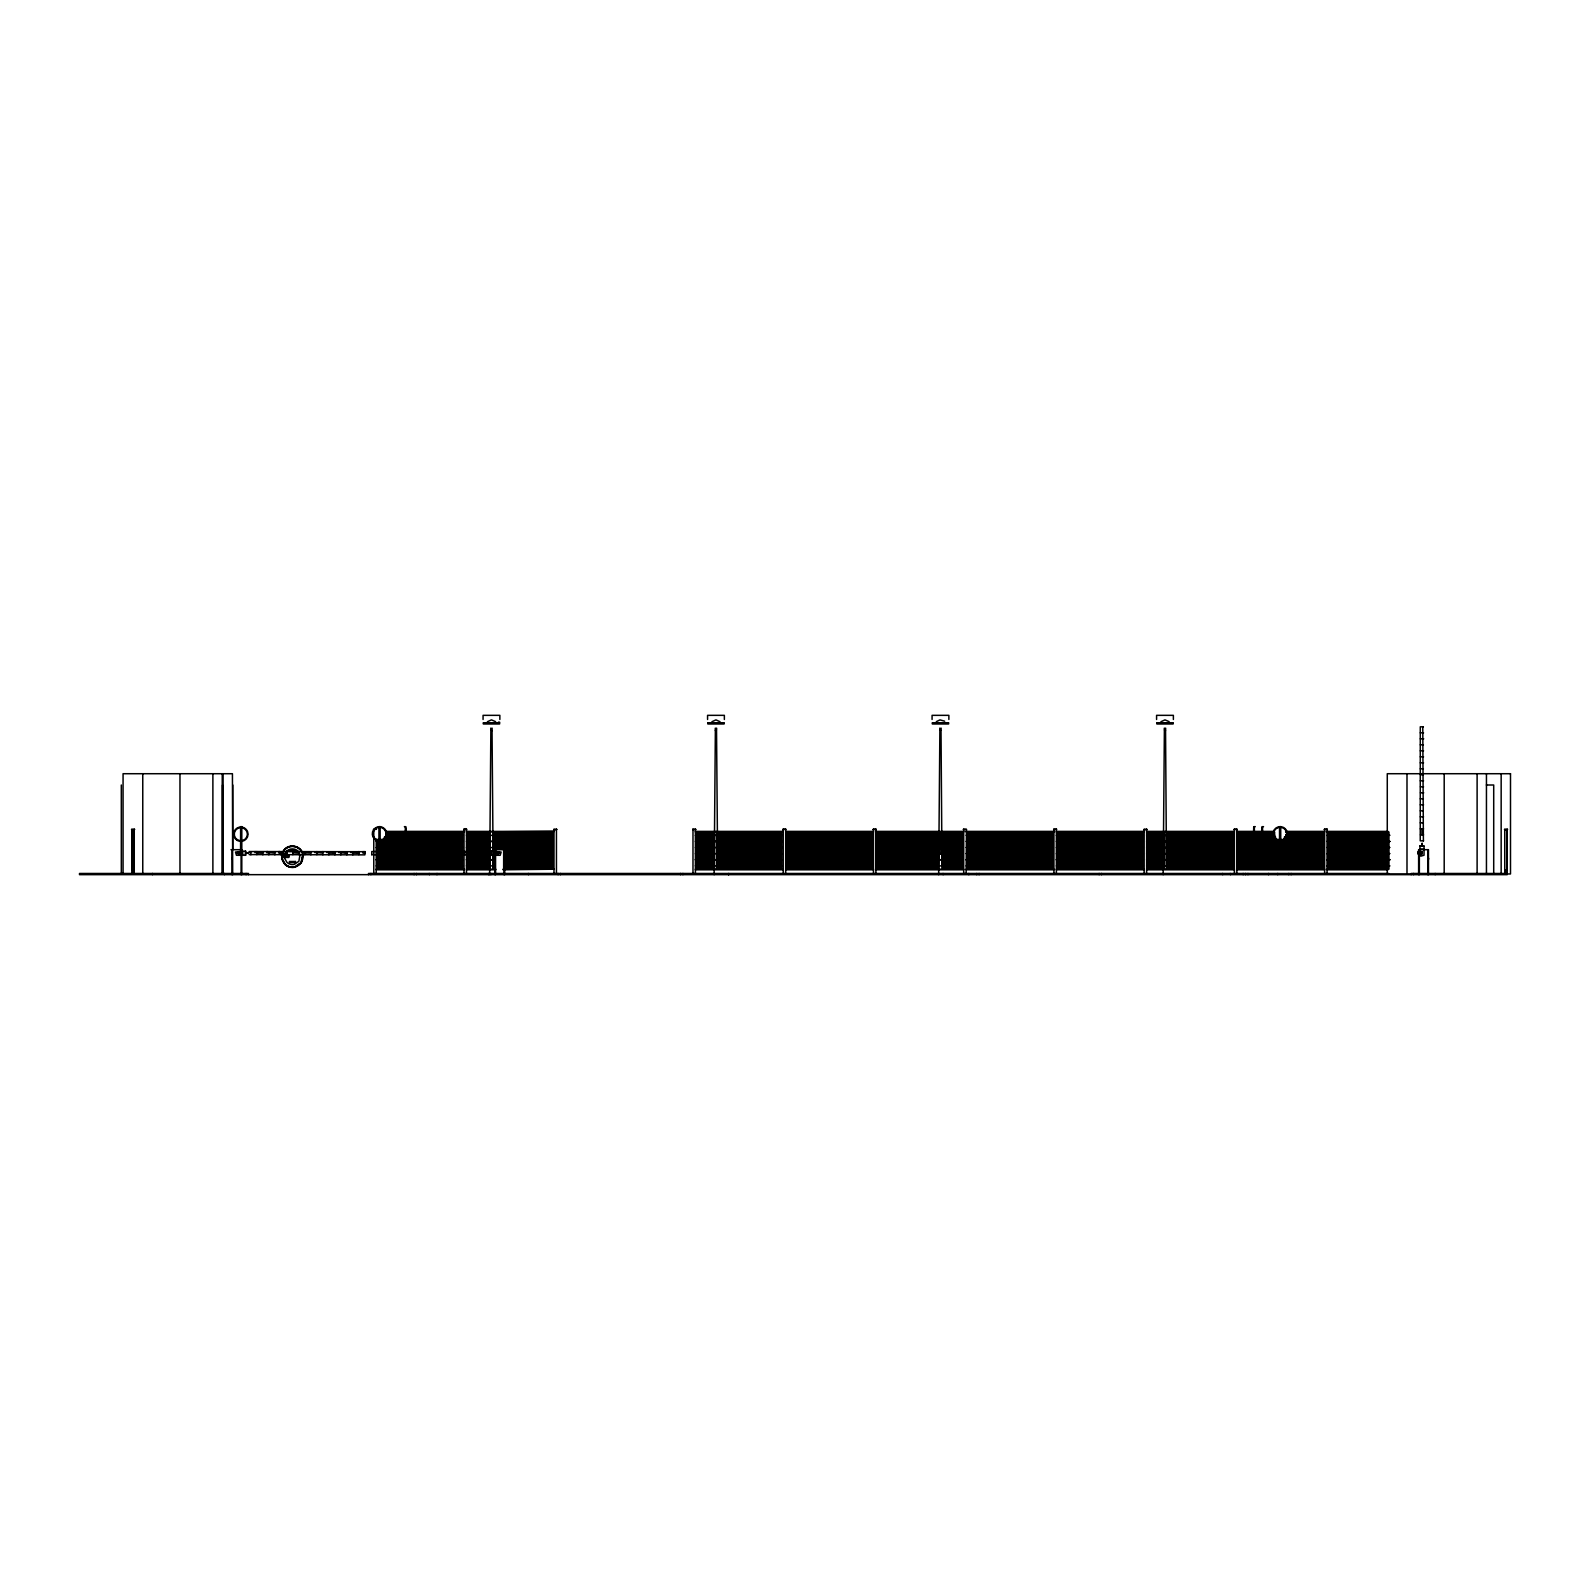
<?xml version="1.0" encoding="UTF-8"?>
<svg xmlns="http://www.w3.org/2000/svg" width="1590" height="1590" viewBox="0 0 1590 1590"><rect width="100%" height="100%" fill="white"/><g stroke="black" fill="none" stroke-linecap="round" stroke-linejoin="round"><path stroke-width="1.5" d="M267.14 852.777L267.14 851.544L267.14 852.737M268.849 854.804L268.849 851.783M279.144 852.757L279.144 851.544L279.144 853.174M280.854 854.804C278.628 848.563 284.57 855.539 286.856 853.174M298.86 851.942L298.86 854.645M363.156 852.777L363.156 851.505M376.83 869.193L376.83 839.441M377.426 869.193L377.426 839.441M378.341 869.193L378.341 839.441M378.957 869.193L378.957 839.441M379.871 869.193L379.871 839.441M380.487 869.193L380.487 839.441M381.401 869.193L381.401 839.441M381.998 869.193L381.998 839.441M382.912 869.193L382.912 839.441M383.528 869.193L383.528 839.441M384.442 869.193L384.442 836.956M385.058 869.193L385.058 836.956M385.972 869.193L385.972 832.007L464.002 832.007M386.589 869.193L386.589 832.007M387.503 869.193L387.503 832.007M388.099 869.193L388.099 832.007M389.013 869.193L389.013 832.007M389.63 869.193L389.63 832.007M390.544 869.193L390.544 832.007M391.16 869.193L391.16 832.007M392.074 869.193L392.074 832.007M392.67 869.193L392.67 832.007M393.585 869.193L393.585 832.007M394.201 869.193L394.201 832.007M395.115 869.193L395.115 832.007M395.731 869.193L395.731 832.007M396.645 869.193L396.645 832.007M397.242 869.193L397.242 832.007M398.156 869.193L398.156 832.007M398.772 869.193L398.772 832.007M399.686 869.193L399.686 832.007M400.302 869.193L400.302 832.007M401.217 869.193L401.217 832.007M401.813 869.193L401.813 832.007M402.727 869.193L402.727 832.007M403.343 869.193L403.343 832.007M404.257 869.193L404.257 832.007M404.874 869.193L404.874 832.007M405.788 869.193L405.788 832.007M406.384 869.193L406.384 832.007M407.298 869.193L407.298 832.007M407.915 869.193L407.915 832.007M408.829 869.193L408.829 832.007M409.445 869.193L409.445 832.007M410.359 869.193L410.359 832.007M410.975 869.193L410.975 832.007M411.89 869.193L411.89 832.007M412.486 869.193L412.486 832.007M413.4 869.193L413.4 832.007M414.016 869.193L414.016 832.007M414.93 869.193L414.93 832.007M415.547 869.193L415.547 832.007M416.461 869.193L416.461 832.007M417.057 869.193L417.057 832.007M417.971 869.193L417.971 832.007M418.587 869.193L418.587 832.007M420.714 869.193L420.714 832.007M421.33 869.193L421.33 832.007M422.244 869.193L422.244 832.007M422.861 869.193L422.861 832.007M423.775 869.193L423.775 832.007M424.371 869.193L424.371 832.007M425.285 869.193L425.285 832.007M425.901 869.193L425.901 832.007M426.816 869.193L426.816 832.007M427.432 869.193L427.432 832.007M428.346 869.193L428.346 832.007M428.942 869.193L428.942 832.007M429.857 869.193L429.857 832.007M430.473 869.193L430.473 832.007M431.387 869.193L431.387 832.007M432.003 869.193L432.003 832.007M432.917 869.193L432.917 832.007M433.533 869.193L433.533 832.007M434.448 869.193L434.448 832.007M435.044 869.193L435.044 832.007M435.958 869.193L435.958 832.007M436.574 869.193L436.574 832.007M437.489 869.193L437.489 832.007M443.789 852.737C439.377 856.513 436.515 848.265 437.787 854.645M438.105 869.193L438.105 832.007M439.019 869.193L439.019 832.007M439.615 869.193L439.615 832.007M440.529 869.193L440.529 832.007M441.146 869.193L441.146 832.007M442.06 869.193L442.06 832.007M442.676 869.193L442.676 832.007M443.59 869.193L443.59 832.007M444.186 869.193L444.186 832.007M445.101 869.193L445.101 832.007M445.717 869.193L445.717 832.007M446.631 869.193L446.631 832.007M447.247 869.193L447.247 832.007M448.161 869.193L448.161 832.007M448.758 869.193L448.758 832.007M449.672 869.193L449.672 832.007M450.288 869.193L450.288 832.007M451.202 869.193L451.202 832.007M451.818 869.193L451.818 832.007M452.733 869.193L452.733 832.007M453.329 869.193L453.329 832.007M454.263 869.193L454.263 832.007M454.859 869.193L454.859 832.007M455.774 869.193L455.774 832.007M456.39 869.193L456.39 832.007M457.304 869.193L457.304 832.007M457.92 869.193L457.92 832.007M458.834 869.193L458.834 832.007M459.43 869.193L459.43 832.007M460.345 869.193L460.345 832.007M460.961 869.193L460.961 832.007M461.875 869.193L461.875 832.007M462.491 869.193L462.491 832.007M467.082 869.193L467.082 832.007M467.679 869.193L467.679 832.007M468.593 869.193L468.593 832.007M469.209 869.193L469.209 832.007M470.123 869.193L470.123 832.007M470.739 869.193L470.739 832.007M471.654 869.193L471.654 832.007M472.25 869.193L472.25 832.007M473.164 869.193L473.164 832.007M473.78 869.193L473.78 832.007M474.695 869.193L474.695 832.007M475.311 869.193L475.311 832.007M476.225 869.193L476.225 832.007M476.821 869.193L476.821 832.007M477.735 869.193L477.735 832.007M478.352 869.193L478.352 832.007M479.266 869.193L479.266 832.007M479.882 869.193L479.882 832.007M480.796 869.193L480.796 832.007M481.412 869.193L481.412 832.007M482.327 869.193L482.327 832.007M482.923 869.193L482.923 832.007M483.837 869.193L483.837 832.007M484.453 869.193L484.453 832.007M485.367 869.193L485.367 832.007M485.984 869.193L485.984 832.007M486.898 869.193L486.898 832.007M487.494 869.193L487.494 832.007M488.408 869.193L488.408 832.007M489.024 869.193L489.024 832.007M489.939 869.193L489.939 832.007M492.979 869.193L492.979 832.007M493.596 869.193L493.596 832.007M494.51 869.193L494.51 832.007M495.126 869.193L495.126 832.007M496.04 849.358L496.04 832.007M496.637 849.358L496.637 832.007M497.551 849.358L497.551 832.007M498.167 849.358L498.167 832.007M499.081 849.358L499.081 832.007M499.697 849.358L499.697 832.007M500.611 849.358L500.611 832.007M501.208 849.358L501.208 832.007M502.122 849.358L502.122 832.007M502.738 849.358L502.738 832.007M503.652 869.193L503.652 832.007M504.269 869.193L504.269 832.007M505.183 869.193L505.183 832.007M505.799 869.193L505.799 832.007M506.713 869.193L506.713 832.007M507.309 869.193L507.309 832.007M508.224 869.193L508.224 832.007M508.84 869.193L508.84 832.007M510.966 869.193L510.966 832.007M511.582 869.193L511.582 832.007M512.497 869.193L512.497 832.007M513.113 869.193L513.113 832.007M514.027 869.193L514.027 832.007M514.623 869.193L514.623 832.007M515.538 869.193L515.538 832.007M516.154 869.193L516.154 832.007M517.068 869.193L517.068 832.007M517.684 869.193L517.684 832.007M518.598 869.193L518.598 832.007M519.195 869.193L519.195 832.007M520.109 869.193L520.109 832.007M520.725 869.193L520.725 832.007M521.639 869.193L521.639 832.007M522.255 869.193L522.255 832.007M523.17 869.193L523.17 832.007M523.766 869.193L523.766 832.007M524.68 869.193L524.68 832.007M525.296 869.193L525.296 832.007M526.211 869.193L526.211 832.007M526.827 869.193L526.827 832.007M527.741 869.193L527.741 832.007M528.357 869.193L528.357 832.007M529.271 869.193L529.271 832.007M529.868 869.193L529.868 832.007M530.782 869.193L530.782 832.007M531.398 869.193L531.398 832.007M532.312 869.193L532.312 832.007M532.928 869.193L532.928 832.007M533.843 869.193L533.843 832.007M534.439 869.193L534.439 832.007M535.353 869.193L535.353 832.007M535.969 869.193L535.969 832.007M536.883 869.193L536.883 832.007M537.5 869.193L537.5 832.007M538.414 869.193L538.414 832.007M539.01 869.193L539.01 832.007M539.924 869.193L539.924 832.007M540.54 869.193L540.54 832.007M541.455 869.193L541.455 832.007M542.071 869.193L542.071 832.007M542.985 869.193L542.985 832.007M543.581 869.193L543.581 832.007M544.495 869.193L544.495 832.007M545.112 869.193L545.112 832.007M546.026 869.193L546.026 832.007M546.642 869.193L546.642 832.007M547.556 869.193L547.556 832.007M548.153 869.193L548.153 832.007M549.087 869.193L549.087 832.007M549.683 869.193L549.683 832.007M550.597 869.193L550.597 832.007M551.213 869.193L551.213 832.007M552.128 869.193L552.128 832.007M552.744 869.193L552.744 832.007M696.023 869.193L696.023 832.007M696.639 869.193L696.639 832.007M697.553 869.193L697.553 832.007M698.149 869.193L698.149 832.007M699.063 869.193L699.063 832.007M699.68 869.193L699.68 832.007M700.594 869.193L700.594 832.007M701.21 869.193L701.21 832.007M702.124 869.193L702.124 832.007M702.72 869.193L702.72 832.007M703.635 869.193L703.635 832.007M704.251 869.193L704.251 832.007M705.165 869.193L705.165 832.007M705.781 869.193L705.781 832.007M706.695 869.193L706.695 832.007M707.292 869.193L707.292 832.007M708.206 869.193L708.206 832.007M708.822 869.193L708.822 832.007M709.736 869.193L709.736 832.007M710.352 869.193L710.352 832.007M711.267 869.193L711.267 832.007M711.883 869.193L711.883 832.007M712.797 869.193L712.797 832.007M713.393 869.193L713.393 832.007M714.308 869.193L714.308 832.007M716.454 869.193L716.454 832.007M717.368 869.193L717.368 832.007M717.965 869.193L717.965 832.007M718.879 869.193L718.879 832.007M719.495 869.193L719.495 832.007M720.409 869.193L720.409 832.007M721.025 869.193L721.025 832.007M721.94 869.193L721.94 832.007M722.536 869.193L722.536 832.007M723.45 869.193L723.45 832.007M724.066 869.193L724.066 832.007M724.98 869.193L724.98 832.007M725.596 869.193L725.596 832.007M726.511 869.193L726.511 832.007M727.107 869.193L727.107 832.007M728.021 869.193L728.021 832.007M728.637 869.193L728.637 832.007M729.552 869.193L729.552 832.007M730.168 869.193L730.168 832.007M731.082 869.193L731.082 832.007M731.678 869.193L731.678 832.007M732.612 869.193L732.612 832.007M733.209 869.193L733.209 832.007M734.123 869.193L734.123 832.007M734.739 869.193L734.739 832.007M735.653 869.193L735.653 832.007M736.269 869.193L736.269 832.007M737.184 869.193L737.184 832.007M737.78 869.193L737.78 832.007M739.926 869.193L739.926 832.007M740.523 869.193L740.523 832.007M741.437 869.193L741.437 832.007M742.053 869.193L742.053 832.007M742.967 869.193L742.967 832.007M743.583 869.193L743.583 832.007M744.498 869.193L744.498 832.007M745.094 869.193L745.094 832.007M746.008 869.193L746.008 832.007M746.624 869.193L746.624 832.007M747.538 869.193L747.538 832.007M748.155 869.193L748.155 832.007M749.069 869.193L749.069 832.007M749.665 869.193L749.665 832.007M750.579 869.193L750.579 832.007M751.195 869.193L751.195 832.007M752.11 869.193L752.11 832.007M752.726 869.193L752.726 832.007M753.64 869.193L753.64 832.007M754.236 869.193L754.236 832.007M755.17 869.193L755.17 832.007M755.767 869.193L755.767 832.007M756.681 869.193L756.681 832.007M757.297 869.193L757.297 832.007M758.211 869.193L758.211 832.007M758.827 869.193L758.827 832.007M759.742 869.193L759.742 832.007M760.338 869.193L760.338 832.007M761.252 869.193L761.252 832.007M761.868 869.193L761.868 832.007M762.783 869.193L762.783 832.007M763.399 869.193L763.399 832.007M764.313 869.193L764.313 832.007M764.909 869.193L764.909 832.007M765.823 869.193L765.823 832.007M766.44 869.193L766.44 832.007M767.354 869.193L767.354 832.007M767.97 869.193L767.97 832.007M768.884 869.193L768.884 832.007M769.481 869.193L769.481 832.007M770.395 869.193L770.395 832.007M771.011 869.193L771.011 832.007M771.925 869.193L771.925 832.007M772.541 869.193L772.541 832.007M773.456 869.193L773.456 832.007M774.052 869.193L774.052 832.007M774.966 869.193L774.966 832.007M775.582 869.193L775.582 832.007M776.496 869.193L776.496 832.007M777.113 869.193L777.113 832.007M778.027 869.193L778.027 832.007M778.643 869.193L778.643 832.007M779.557 869.193L779.557 832.007M780.153 869.193L780.153 832.007M781.068 869.193L781.068 832.007M781.684 869.193L781.684 832.007M786.275 869.193L786.275 832.007M786.891 869.193L786.891 832.007M787.805 869.193L787.805 832.007M788.402 869.193L788.402 832.007M789.316 869.193L789.316 832.007M789.932 869.193L789.932 832.007M790.846 869.193L790.846 832.007M791.462 869.193L791.462 832.007M792.377 869.193L792.377 832.007M792.973 869.193L792.973 832.007M793.887 869.193L793.887 832.007M794.503 869.193L794.503 832.007M795.417 869.193L795.417 832.007M796.034 869.193L796.034 832.007M796.948 869.193L796.948 832.007M797.544 869.193L797.544 832.007M798.458 869.193L798.458 832.007M799.074 869.193L799.074 832.007M799.989 869.193L799.989 832.007M800.605 869.193L800.605 832.007M801.519 869.193L801.519 832.007M802.115 869.193L802.115 832.007M803.03 869.193L803.03 832.007M803.646 869.193L803.646 832.007M804.56 869.193L804.56 832.007M805.176 869.193L805.176 832.007M806.09 869.193L806.09 832.007M806.706 869.193L806.706 832.007M807.621 869.193L807.621 832.007M808.217 869.193L808.217 832.007M809.131 869.193L809.131 832.007M809.747 869.193L809.747 832.007M810.662 869.193L810.662 832.007M811.278 869.193L811.278 832.007M812.192 869.193L812.192 832.007M812.788 869.193L812.788 832.007M813.702 869.193L813.702 832.007M814.319 869.193L814.319 832.007M815.233 869.193L815.233 832.007M815.849 869.193L815.849 832.007M816.763 869.193L816.763 832.007M817.359 869.193L817.359 832.007M818.274 869.193L818.274 832.007M818.89 869.193L818.89 832.007M819.804 869.193L819.804 832.007M820.42 869.193L820.42 832.007M821.334 869.193L821.334 832.007M821.931 869.193L821.931 832.007M822.845 869.193L822.845 832.007M823.461 869.193L823.461 832.007M824.375 869.193L824.375 832.007M824.991 869.193L824.991 832.007M825.906 869.193L825.906 832.007M826.502 869.193L826.502 832.007M827.436 869.193L827.436 832.007M828.032 869.193L828.032 832.007M830.179 869.193L830.179 832.007M830.775 869.193L830.775 832.007M831.689 869.193L831.689 832.007M832.305 869.193L832.305 832.007M833.22 869.193L833.22 832.007M833.836 869.193L833.836 832.007M834.75 869.193L834.75 832.007M835.346 869.193L835.346 832.007M836.26 869.193L836.26 832.007M836.877 869.193L836.877 832.007M837.791 869.193L837.791 832.007M838.407 869.193L838.407 832.007M839.321 869.193L839.321 832.007M839.918 869.193L839.918 832.007M840.832 869.193L840.832 832.007M841.448 869.193L841.448 832.007M842.362 869.193L842.362 832.007M842.978 869.193L842.978 832.007M843.893 869.193L843.893 832.007M844.489 869.193L844.489 832.007M845.403 869.193L845.403 832.007M846.019 869.193L846.019 832.007M846.933 869.193L846.933 832.007M847.549 869.193L847.549 832.007M848.464 869.193L848.464 832.007M849.06 869.193L849.06 832.007M849.994 869.193L849.994 832.007M850.59 869.193L850.59 832.007M851.505 869.193L851.505 832.007M852.121 869.193L852.121 832.007M853.035 869.193L853.035 832.007M853.651 869.193L853.651 832.007M854.565 869.193L854.565 832.007M855.162 869.193L855.162 832.007M856.076 869.193L856.076 832.007M856.692 869.193L856.692 832.007M857.606 869.193L857.606 832.007M858.222 869.193L858.222 832.007M859.137 869.193L859.137 832.007M859.733 869.193L859.733 832.007M860.647 869.193L860.647 832.007M861.263 869.193L861.263 832.007M862.178 869.193L862.178 832.007M862.794 869.193L862.794 832.007M863.708 869.193L863.708 832.007M864.304 869.193L864.304 832.007M865.218 869.193L865.218 832.007M865.835 869.193L865.835 832.007M866.749 869.193L866.749 832.007M867.365 869.193L867.365 832.007M868.279 869.193L868.279 832.007M868.875 869.193L868.875 832.007M869.79 869.193L869.79 832.007M870.406 869.193L870.406 832.007M871.32 869.193L871.32 832.007M871.936 869.193L871.936 832.007M876.507 869.193L876.507 832.007M877.124 869.193L877.124 832.007M878.038 869.193L878.038 832.007M878.634 869.193L878.634 832.007M879.548 869.193L879.548 832.007M880.164 869.193L880.164 832.007M881.079 869.193L881.079 832.007M881.695 869.193L881.695 832.007M882.609 869.193L882.609 832.007M883.205 869.193L883.205 832.007M884.12 869.193L884.12 832.007M884.736 869.193L884.736 832.007M885.65 869.193L885.65 832.007M886.266 869.193L886.266 832.007M887.18 869.193L887.18 832.007M887.777 869.193L887.777 832.007M888.691 869.193L888.691 832.007M889.307 869.193L889.307 832.007M890.221 869.193L890.221 832.007M890.837 869.193L890.837 832.007M891.752 869.193L891.752 832.007M892.348 869.193L892.348 832.007M893.262 869.193L893.262 832.007M893.878 869.193L893.878 832.007M894.792 869.193L894.792 832.007M895.409 869.193L895.409 832.007M896.323 869.193L896.323 832.007M896.939 869.193L896.939 832.007M897.853 869.193L897.853 832.007M898.449 869.193L898.449 832.007M899.364 869.193L899.364 832.007M899.98 869.193L899.98 832.007M900.894 869.193L900.894 832.007M901.51 869.193L901.51 832.007M902.424 869.193L902.424 832.007M903.021 869.193L903.021 832.007M903.935 869.193L903.935 832.007M904.551 869.193L904.551 832.007M905.465 869.193L905.465 832.007M906.081 869.193L906.081 832.007M906.996 869.193L906.996 832.007M907.592 869.193L907.592 832.007M908.506 869.193L908.506 832.007M909.122 869.193L909.122 832.007M910.037 869.193L910.037 832.007M910.653 869.193L910.653 832.007M911.567 869.193L911.567 832.007M912.163 869.193L912.163 832.007M913.077 869.193L913.077 832.007M913.694 869.193L913.694 832.007M914.608 869.193L914.608 832.007M915.224 869.193L915.224 832.007M916.138 869.193L916.138 832.007M916.734 869.193L916.734 832.007M917.649 869.193L917.649 832.007M918.265 869.193L918.265 832.007M920.411 869.193L920.411 832.007M921.007 869.193L921.007 832.007M921.922 869.193L921.922 832.007M922.538 869.193L922.538 832.007M923.452 869.193L923.452 832.007M924.068 869.193L924.068 832.007M924.982 869.193L924.982 832.007M925.579 869.193L925.579 832.007M926.493 869.193L926.493 832.007M927.109 869.193L927.109 832.007M928.023 869.193L928.023 832.007M928.639 869.193L928.639 832.007M929.554 869.193L929.554 832.007M930.15 869.193L930.15 832.007M931.064 869.193L931.064 832.007M931.68 869.193L931.68 832.007M932.595 869.193L932.595 832.007M933.211 869.193L933.211 832.007M934.125 869.193L934.125 832.007M934.721 869.193L934.721 832.007M935.635 869.193L935.635 832.007M936.252 869.193L936.252 832.007M937.166 869.193L937.166 832.007M937.782 869.193L937.782 832.007M938.696 869.193L938.696 832.007M939.293 849.358L939.293 832.007M940.207 849.358L940.207 832.007M940.823 854.307L940.823 832.007M941.737 854.307L941.737 832.007M942.353 869.193L942.353 832.007M943.268 869.193L943.268 832.007M943.884 869.193L943.884 832.007M944.798 869.193L944.798 832.007M945.394 869.193L945.394 832.007M946.308 869.193L946.308 832.007M946.924 869.193L946.924 832.007M947.839 869.193L947.839 832.007M948.455 869.193L948.455 832.007M949.369 869.193L949.369 832.007M949.965 869.193L949.965 832.007M950.88 869.193L950.88 832.007M951.496 869.193L951.496 832.007M952.41 869.193L952.41 832.007M953.026 869.193L953.026 832.007M953.94 869.193L953.94 832.007M954.537 869.193L954.537 832.007M955.451 869.193L955.451 832.007M956.067 869.193L956.067 832.007M956.981 869.193L956.981 832.007M957.597 869.193L957.597 832.007M958.512 869.193L958.512 832.007M959.108 869.193L959.108 832.007M960.022 869.193L960.022 832.007M960.638 869.193L960.638 832.007M961.553 869.193L961.553 832.007M962.169 869.193L962.169 832.007M966.76 869.193L966.76 832.007M967.356 869.193L967.356 832.007M968.29 869.193L968.29 832.007M968.886 869.193L968.886 832.007M969.801 869.193L969.801 832.007M970.417 869.193L970.417 832.007M971.331 869.193L971.331 832.007M971.947 869.193L971.947 832.007M972.861 869.193L972.861 832.007M973.458 869.193L973.458 832.007M974.372 869.193L974.372 832.007M974.988 869.193L974.988 832.007M975.902 869.193L975.902 832.007M976.518 869.193L976.518 832.007M977.433 869.193L977.433 832.007M978.029 869.193L978.029 832.007M978.943 869.193L978.943 832.007M979.559 869.193L979.559 832.007M980.474 869.193L980.474 832.007M981.09 869.193L981.09 832.007M982.004 869.193L982.004 832.007M982.6 869.193L982.6 832.007M983.514 869.193L983.514 832.007M984.131 869.193L984.131 832.007M985.045 869.193L985.045 832.007M985.661 869.193L985.661 832.007M986.575 869.193L986.575 832.007M987.171 869.193L987.171 832.007M988.086 869.193L988.086 832.007M988.702 869.193L988.702 832.007M989.616 869.193L989.616 832.007M990.232 869.193L990.232 832.007M991.146 869.193L991.146 832.007M991.763 869.193L991.763 832.007M992.677 869.193L992.677 832.007M993.273 869.193L993.273 832.007M994.187 869.193L994.187 832.007M994.803 869.193L994.803 832.007M995.718 869.193L995.718 832.007M996.334 869.193L996.334 832.007M997.248 869.193L997.248 832.007M997.844 869.193L997.844 832.007M998.759 869.193L998.759 832.007M999.375 869.193L999.375 832.007M1000.289 869.193L1000.289 832.007M1000.905 869.193L1000.905 832.007M1001.819 869.193L1001.819 832.007M1002.416 869.193L1002.416 832.007M1003.33 869.193L1003.33 832.007M1003.946 869.193L1003.946 832.007M1004.86 869.193L1004.86 832.007M1005.476 869.193L1005.476 832.007M1006.391 869.193L1006.391 832.007M1006.987 869.193L1006.987 832.007M1007.901 869.193L1007.901 832.007M1008.517 869.193L1008.517 832.007M1010.644 869.193L1010.644 832.007M1011.26 869.193L1011.26 832.007M1012.174 869.193L1012.174 832.007M1012.79 869.193L1012.79 832.007M1013.705 869.193L1013.705 832.007M1014.321 869.193L1014.321 832.007M1015.235 869.193L1015.235 832.007M1015.831 869.193L1015.831 832.007M1016.745 869.193L1016.745 832.007M1017.361 869.193L1017.361 832.007M1018.276 869.193L1018.276 832.007M1018.892 869.193L1018.892 832.007M1019.806 869.193L1019.806 832.007M1020.402 869.193L1020.402 832.007M1021.317 869.193L1021.317 832.007M1021.933 869.193L1021.933 832.007M1022.847 869.193L1022.847 832.007M1023.463 869.193L1023.463 832.007M1024.377 869.193L1024.377 832.007M1024.974 869.193L1024.974 832.007M1025.888 869.193L1025.888 832.007M1026.504 869.193L1026.504 832.007M1027.418 869.193L1027.418 832.007M1028.034 869.193L1028.034 832.007M1028.949 869.193L1028.949 832.007M1029.545 869.193L1029.545 832.007M1030.459 869.193L1030.459 832.007M1031.075 869.193L1031.075 832.007M1031.99 869.193L1031.99 832.007M1032.606 869.193L1032.606 832.007M1033.52 869.193L1033.52 832.007M1034.116 869.193L1034.116 832.007M1035.03 869.193L1035.03 832.007M1035.647 869.193L1035.647 832.007M1036.561 869.193L1036.561 832.007M1037.177 869.193L1037.177 832.007M1038.091 869.193L1038.091 832.007M1038.707 869.193L1038.707 832.007M1039.622 869.193L1039.622 832.007M1040.218 869.193L1040.218 832.007M1041.132 869.193L1041.132 832.007M1041.748 869.193L1041.748 832.007M1042.662 869.193L1042.662 832.007M1043.278 869.193L1043.278 832.007M1044.193 869.193L1044.193 832.007M1044.789 869.193L1044.789 832.007M1045.703 869.193L1045.703 832.007M1046.319 869.193L1046.319 832.007M1047.234 869.193L1047.234 832.007M1047.85 869.193L1047.85 832.007M1048.764 869.193L1048.764 832.007M1049.36 869.193L1049.36 832.007M1050.275 869.193L1050.275 832.007M1050.891 869.193L1050.891 832.007M1051.805 869.193L1051.805 832.007M1052.421 869.193L1052.421 832.007M1056.992 869.193L1056.992 832.007M1057.589 869.193L1057.589 832.007M1058.503 869.193L1058.503 832.007M1059.119 869.193L1059.119 832.007M1060.033 869.193L1060.033 832.007M1060.649 869.193L1060.649 832.007M1061.563 869.193L1061.563 832.007M1062.18 869.193L1062.18 832.007M1063.094 869.193L1063.094 832.007M1063.69 869.193L1063.69 832.007M1064.604 869.193L1064.604 832.007M1065.221 869.193L1065.221 832.007M1066.135 869.193L1066.135 832.007M1066.751 869.193L1066.751 832.007M1067.665 869.193L1067.665 832.007M1068.261 869.193L1068.261 832.007M1069.176 869.193L1069.176 832.007M1069.792 869.193L1069.792 832.007M1070.706 869.193L1070.706 832.007M1071.322 869.193L1071.322 832.007M1072.236 869.193L1072.236 832.007M1072.833 869.193L1072.833 832.007M1073.747 869.193L1073.747 832.007M1074.363 869.193L1074.363 832.007M1075.277 869.193L1075.277 832.007M1075.893 869.193L1075.893 832.007M1076.808 869.193L1076.808 832.007M1077.404 869.193L1077.404 832.007M1078.318 869.193L1078.318 832.007M1078.934 869.193L1078.934 832.007M1079.849 869.193L1079.849 832.007M1080.465 869.193L1080.465 832.007M1081.379 869.193L1081.379 832.007M1081.975 869.193L1081.975 832.007M1082.889 869.193L1082.889 832.007M1083.505 869.193L1083.505 832.007M1084.42 869.193L1084.42 832.007M1085.036 869.193L1085.036 832.007M1085.95 869.193L1085.95 832.007M1086.566 869.193L1086.566 832.007M1087.48 869.193L1087.48 832.007M1088.077 869.193L1088.077 832.007M1088.991 869.193L1088.991 832.007M1089.607 869.193L1089.607 832.007M1090.521 869.193L1090.521 832.007M1091.138 869.193L1091.138 832.007M1092.052 869.193L1092.052 832.007M1092.648 869.193L1092.648 832.007M1093.562 869.193L1093.562 832.007M1094.178 869.193L1094.178 832.007M1095.093 869.193L1095.093 832.007M1095.709 869.193L1095.709 832.007M1096.623 869.193L1096.623 832.007M1097.219 869.193L1097.219 832.007M1098.133 869.193L1098.133 832.007M1098.75 869.193L1098.75 832.007M1100.876 869.193L1100.876 832.007M1101.492 869.193L1101.492 832.007M1102.407 869.193L1102.407 832.007M1103.023 869.193L1103.023 832.007M1103.937 869.193L1103.937 832.007M1104.533 869.193L1104.533 832.007M1105.448 869.193L1105.448 832.007M1106.064 869.193L1106.064 832.007M1106.978 869.193L1106.978 832.007M1107.594 869.193L1107.594 832.007M1108.508 869.193L1108.508 832.007M1109.124 869.193L1109.124 832.007M1110.039 869.193L1110.039 832.007M1110.635 869.193L1110.635 832.007M1111.549 869.193L1111.549 832.007M1112.165 869.193L1112.165 832.007M1113.08 869.193L1113.08 832.007M1113.696 869.193L1113.696 832.007M1114.61 869.193L1114.61 832.007M1115.206 869.193L1115.206 832.007M1116.12 869.193L1116.12 832.007M1116.736 869.193L1116.736 832.007M1117.651 869.193L1117.651 832.007M1118.267 869.193L1118.267 832.007M1119.181 869.193L1119.181 832.007M1119.777 869.193L1119.777 832.007M1120.692 869.193L1120.692 832.007M1121.308 869.193L1121.308 832.007M1122.222 869.193L1122.222 832.007M1122.838 869.193L1122.838 832.007M1123.752 869.193L1123.752 832.007M1124.349 869.193L1124.349 832.007M1125.263 869.193L1125.263 832.007M1125.879 869.193L1125.879 832.007M1126.793 869.193L1126.793 832.007M1127.409 869.193L1127.409 832.007M1128.324 869.193L1128.324 832.007M1128.92 869.193L1128.92 832.007M1129.854 869.193L1129.854 832.007M1130.45 869.193L1130.45 832.007M1131.365 869.193L1131.365 832.007M1131.981 869.193L1131.981 832.007M1132.895 869.193L1132.895 832.007M1133.511 869.193L1133.511 832.007M1134.425 869.193L1134.425 832.007M1135.022 869.193L1135.022 832.007M1135.936 869.193L1135.936 832.007M1136.552 869.193L1136.552 832.007M1137.466 869.193L1137.466 832.007M1138.082 869.193L1138.082 832.007M1138.997 869.193L1138.997 832.007M1139.593 869.193L1139.593 832.007M1140.507 869.193L1140.507 832.007M1141.123 869.193L1141.123 832.007M1142.037 869.193L1142.037 832.007M1142.653 869.193L1142.653 832.007M1147.225 869.193L1147.225 832.007M1147.821 869.193L1147.821 832.007M1148.735 869.193L1148.735 832.007M1149.351 869.193L1149.351 832.007M1150.266 869.193L1150.266 832.007M1150.882 869.193L1150.882 832.007M1151.796 869.193L1151.796 832.007M1152.412 869.193L1152.412 832.007M1153.326 869.193L1153.326 832.007M1153.923 869.193L1153.923 832.007M1154.837 869.193L1154.837 832.007M1155.453 869.193L1155.453 832.007M1156.367 869.193L1156.367 832.007M1156.983 869.193L1156.983 832.007M1157.898 869.193L1157.898 832.007M1158.494 869.193L1158.494 832.007M1159.408 869.193L1159.408 832.007M1160.024 869.193L1160.024 832.007M1160.938 869.193L1160.938 832.007M1161.555 869.193L1161.555 832.007M1162.469 869.193L1162.469 832.007M1163.065 869.193L1163.065 832.007M1163.979 869.193L1163.979 832.007M1164.596 869.193L1164.596 832.007M1167.04 869.193L1167.04 832.007M1167.636 869.193L1167.636 832.007M1168.551 869.193L1168.551 832.007M1169.167 869.193L1169.167 832.007M1170.081 869.193L1170.081 832.007M1170.697 869.193L1170.697 832.007M1171.611 869.193L1171.611 832.007M1172.208 869.193L1172.208 832.007M1173.122 869.193L1173.122 832.007M1173.738 869.193L1173.738 832.007M1174.652 869.193L1174.652 832.007M1175.268 869.193L1175.268 832.007M1176.183 869.193L1176.183 832.007M1176.799 869.193L1176.799 832.007M1177.713 869.193L1177.713 832.007M1178.309 869.193L1178.309 832.007M1179.224 869.193L1179.224 832.007M1179.84 869.193L1179.84 832.007M1180.754 869.193L1180.754 832.007M1181.37 869.193L1181.37 832.007M1182.284 869.193L1182.284 832.007M1182.88 869.193L1182.88 832.007M1183.795 869.193L1183.795 832.007M1184.411 869.193L1184.411 832.007M1185.325 869.193L1185.325 832.007M1185.941 869.193L1185.941 832.007M1186.855 869.193L1186.855 832.007M1187.452 869.193L1187.452 832.007M1188.366 869.193L1188.366 832.007M1188.982 869.193L1188.982 832.007M1191.109 869.193L1191.109 832.007M1191.725 869.193L1191.725 832.007M1192.639 869.193L1192.639 832.007M1193.255 869.193L1193.255 832.007M1194.17 869.193L1194.17 832.007M1194.766 869.193L1194.766 832.007M1195.68 869.193L1195.68 832.007M1196.296 869.193L1196.296 832.007M1197.21 869.193L1197.21 832.007M1197.826 869.193L1197.826 832.007M1198.741 869.193L1198.741 832.007M1199.357 869.193L1199.357 832.007M1200.271 869.193L1200.271 832.007M1200.867 869.193L1200.867 832.007M1201.782 869.193L1201.782 832.007M1202.398 869.193L1202.398 832.007M1203.312 869.193L1203.312 832.007M1203.928 869.193L1203.928 832.007M1204.842 869.193L1204.842 832.007M1205.439 869.193L1205.439 832.007M1206.353 869.193L1206.353 832.007M1206.969 869.193L1206.969 832.007M1207.883 869.193L1207.883 832.007M1208.499 869.193L1208.499 832.007M1209.414 869.193L1209.414 832.007M1210.01 869.193L1210.01 832.007M1210.924 869.193L1210.924 832.007M1211.54 869.193L1211.54 832.007M1212.455 869.193L1212.455 832.007M1213.071 869.193L1213.071 832.007M1213.985 869.193L1213.985 832.007M1214.581 869.193L1214.581 832.007M1215.495 869.193L1215.495 832.007M1216.111 869.193L1216.111 832.007M1217.026 869.193L1217.026 832.007M1217.642 869.193L1217.642 832.007M1218.556 869.193L1218.556 832.007M1219.152 869.193L1219.152 832.007M1220.067 869.193L1220.067 832.007M1220.683 869.193L1220.683 832.007M1221.597 869.193L1221.597 832.007M1222.213 869.193L1222.213 832.007M1223.127 869.193L1223.127 832.007M1223.744 869.193L1223.744 832.007M1224.658 869.193L1224.658 832.007M1225.254 869.193L1225.254 832.007M1226.168 869.193L1226.168 832.007M1226.784 869.193L1226.784 832.007M1227.699 869.193L1227.699 832.007M1228.315 869.193L1228.315 832.007M1229.229 869.193L1229.229 832.007M1229.825 869.193L1229.825 832.007M1230.74 869.193L1230.74 832.007M1231.356 869.193L1231.356 832.007M1232.27 869.193L1232.27 832.007M1232.886 869.193L1232.886 832.007M1237.457 869.193L1237.457 832.007M1238.053 869.193L1238.053 832.007M1238.968 869.193L1238.968 832.007M1239.584 869.193L1239.584 832.007M1240.498 869.193L1240.498 832.007M1241.114 869.193L1241.114 832.007M1242.028 869.193L1242.028 832.007M1242.625 869.193L1242.625 832.007M1243.539 869.193L1243.539 832.007M1244.155 869.193L1244.155 832.007M1245.069 869.193L1245.069 832.007M1245.686 869.193L1245.686 832.007M1246.6 869.193L1246.6 832.007M1247.216 869.193L1247.216 832.007M1248.13 869.193L1248.13 832.007M1248.726 869.193L1248.726 832.007M1249.641 869.193L1249.641 832.007M1250.257 869.193L1250.257 832.007M1251.171 869.193L1251.171 832.007M1251.787 869.193L1251.787 832.007M1252.701 869.193L1252.701 832.007M1253.298 869.193L1253.298 832.007M1254.212 869.193L1254.212 832.007M1254.828 869.193L1254.828 832.007M1255.742 869.193L1255.742 832.007M1256.358 869.193L1256.358 832.007M1257.273 869.193L1257.273 832.007M1257.869 869.193L1257.869 832.007M1258.783 869.193L1258.783 832.007M1259.399 869.193L1259.399 832.007M1260.313 869.193L1260.313 832.007M1260.93 869.193L1260.93 832.007M1261.844 869.193L1261.844 832.007M1262.44 869.193L1262.44 832.007M1263.354 869.193L1263.354 832.007M1263.971 869.193L1263.971 832.007M1264.885 869.193L1264.885 832.007M1265.501 869.193L1265.501 832.007M1266.415 869.193L1266.415 832.007M1267.011 869.193L1267.011 832.007M1267.946 869.193L1267.946 832.007M1268.542 869.193L1268.542 832.007M1269.456 869.193L1269.456 832.007M1270.072 869.193L1270.072 832.007M1270.986 869.193L1270.986 832.007M1271.602 869.193L1271.602 832.007M1272.517 869.193L1272.517 832.007M1273.113 869.193L1273.113 832.007M1274.027 869.193L1274.643 832.007M1274.643 869.193L1274.643 836.956M1275.558 869.193L1275.558 836.956M1276.174 869.193L1276.174 839.441M1277.088 869.193L1277.088 839.441M1277.684 869.193L1277.684 839.441M1278.599 869.193L1278.599 839.441M1279.215 869.193L1279.215 839.441M1281.341 869.193L1281.341 839.441M1281.957 869.193L1281.957 839.441M1282.872 869.193L1282.872 839.441M1283.488 869.193L1283.488 839.441M1284.402 869.193L1284.402 836.956M1284.998 869.193L1284.998 836.956M1285.913 869.193L1285.913 834.472M1286.529 869.193L1286.529 834.472M1287.443 869.193L1287.443 832.007M1288.059 869.193L1288.059 832.007M1288.973 869.193L1288.973 832.007M1289.57 869.193L1289.57 832.007M1290.484 869.193L1290.484 832.007M1291.1 869.193L1291.1 832.007M1292.014 869.193L1292.014 832.007M1292.63 869.193L1292.63 832.007M1293.545 869.193L1293.545 832.007M1294.161 869.193L1294.161 832.007M1295.075 869.193L1295.075 832.007M1295.671 869.193L1295.671 832.007M1296.585 869.193L1296.585 832.007M1297.201 869.193L1297.201 832.007M1298.116 869.193L1298.116 832.007M1298.732 869.193L1298.732 832.007M1299.646 869.193L1299.646 832.007M1300.242 869.193L1300.242 832.007M1301.157 869.193L1301.157 832.007M1301.773 869.193L1301.773 832.007M1302.687 869.193L1302.687 832.007M1303.303 869.193L1303.303 832.007M1304.217 869.193L1304.217 832.007M1304.814 869.193L1304.814 832.007M1305.728 869.193L1305.728 832.007M1306.344 869.193L1306.344 832.007M1307.258 869.193L1307.258 832.007M1307.874 869.193L1307.874 832.007M1308.789 869.193L1308.789 832.007M1309.385 869.193L1309.385 832.007M1310.299 869.193L1310.299 832.007M1310.915 869.193L1310.915 832.007M1311.83 869.193L1311.83 832.007M1312.446 869.193L1312.446 832.007M1313.36 869.193L1313.36 832.007M1313.976 869.193L1313.976 832.007M1314.89 869.193L1314.89 832.007M1315.486 869.193L1315.486 832.007M1316.401 869.193L1316.401 832.007M1317.017 869.193L1317.017 832.007M1317.931 869.193L1317.931 832.007M1318.547 869.193L1318.547 832.007M1319.462 869.193L1319.462 832.007M1320.058 869.193L1320.058 832.007M1320.972 869.193L1320.972 832.007M1321.588 869.193L1321.588 832.007M1322.502 869.193L1322.502 832.007M1323.119 869.193L1323.119 832.007M1327.69 869.193L1327.69 832.007M1328.286 869.193L1328.286 832.007M1329.2 869.193L1329.2 832.007M1329.816 869.193L1329.816 832.007M1330.731 869.193L1330.731 832.007M1331.347 869.193L1331.347 832.007M1332.261 869.193L1332.261 832.007M1332.857 869.193L1332.857 832.007M1333.772 869.193L1333.772 832.007M1334.388 869.193L1334.388 832.007M1335.302 869.193L1335.302 832.007M1335.918 869.193L1335.918 832.007M1336.832 869.193L1336.832 832.007M1337.448 869.193L1337.448 832.007M1338.363 869.193L1338.363 832.007M1338.959 869.193L1338.959 832.007M1339.873 869.193L1339.873 832.007M1340.489 869.193L1340.489 832.007M1341.403 869.193L1341.403 832.007M1342.02 869.193L1342.02 832.007M1342.934 869.193L1342.934 832.007M1343.53 869.193L1343.53 832.007M1344.444 869.193L1344.444 832.007M1345.061 869.193L1345.061 832.007M1345.975 869.193L1345.975 832.007M1346.591 869.193L1346.591 832.007M1347.505 869.193L1347.505 832.007M1348.101 869.193L1348.101 832.007M1349.016 869.193L1349.016 832.007M1349.632 869.193L1349.632 832.007M1350.546 869.193L1350.546 832.007M1351.162 869.193L1351.162 832.007M1352.076 869.193L1352.076 832.007M1352.673 869.193L1352.673 832.007M1353.587 869.193L1353.587 832.007M1354.203 869.193L1354.203 832.007M1355.117 869.193L1355.117 832.007M1355.733 869.193L1355.733 832.007M1356.648 869.193L1356.648 832.007M1357.244 869.193L1357.244 832.007M1358.158 869.193L1358.158 832.007M1358.774 869.193L1358.774 832.007M1359.688 869.193L1359.688 832.007M1360.305 869.193L1360.305 832.007M1361.219 869.193L1361.219 832.007M1361.835 869.193L1361.835 832.007M1362.749 869.193L1362.749 832.007M1363.346 869.193L1363.346 832.007M1364.26 869.193L1364.26 832.007M1364.876 869.193L1364.876 832.007M1365.79 869.193L1365.79 832.007M1366.406 869.193L1366.406 832.007M1367.321 869.193L1367.321 832.007M1367.917 869.193L1367.917 832.007M1368.831 869.193L1368.831 832.007M1369.447 869.193L1369.447 832.007M1371.574 869.193L1371.574 832.007M1372.19 869.193L1372.19 832.007M1373.104 869.193L1373.104 832.007M1373.72 869.193L1373.72 832.007M1374.635 869.193L1374.635 832.007M1375.231 869.193L1375.231 832.007M1376.145 869.193L1376.145 832.007M1376.761 869.193L1376.761 832.007M1377.675 869.193L1377.675 832.007M1378.292 869.193L1378.292 832.007M1379.206 869.193L1379.206 832.007M1379.802 869.193L1379.802 832.007M1380.716 869.193L1380.716 832.007M1381.332 869.193L1381.332 832.007M1382.247 869.193L1382.247 832.007M1382.863 869.193L1382.863 832.007M1383.777 869.193L1383.777 832.007M1384.393 869.193L1384.393 832.007M1385.307 869.193L1385.307 832.007M1385.904 869.193L1385.904 832.007M1386.818 869.193L1386.818 832.007M1387.434 869.193L1387.434 832.007M256.865 854.645L256.865 852.777M292.858 852.777L298.86 853.174M303.134 852.777L303.134 851.723M304.863 852.777L304.863 854.645M315.138 852.777L315.138 851.703M316.867 852.777L322.869 852.737M327.142 852.777L327.142 851.723M328.872 853.174L334.874 853.174L334.874 851.723M339.147 852.777L339.147 851.723M340.856 854.804L340.876 851.723M346.878 851.723L346.859 853.174L340.856 852.777M351.151 852.777L351.151 851.723M352.861 852.777L352.861 854.804M377.784 851.723L377.784 854.645M389.788 851.703L389.788 854.804M401.773 851.703L401.773 854.804M425.782 851.723L425.782 854.804M449.791 853.174L455.793 852.339M461.796 852.737L467.798 852.657M473.8 852.737L479.783 853.174L479.783 854.645M250.862 851.723L250.862 854.804M261.138 851.723L261.138 852.737M262.847 851.723L262.847 854.804M273.142 851.723L273.142 852.737M274.851 851.723L274.851 854.804M286.856 851.723L286.856 854.804M309.136 851.723L309.136 852.737M310.865 851.723L310.865 854.804M321.14 852.737L321.14 851.723M333.145 851.723L333.145 852.737M345.149 851.723L345.149 852.737M357.154 851.723L357.154 853.174M358.863 851.544L358.863 854.645M383.786 851.723L383.786 854.804M395.771 851.723L395.791 854.804M405.927 837.314L405.967 828.648M407.775 851.723L407.775 854.804M419.78 851.723L419.78 854.804M431.784 851.723L431.784 854.645M443.789 851.723L443.789 854.645M479.783 851.723L479.783 852.777M371.782 854.864L371.782 851.544L485.785 851.544L485.785 854.864L371.782 854.625M425.782 852.737L431.784 852.737M489.641 874.659L490.853 730.645L492.026 730.645M714.149 874.659L715.361 730.645M938.656 874.659L939.869 730.645L941.022 730.645L941.995 867.126M1163.165 874.659L1164.377 730.645L1165.53 730.645M413.778 851.723L413.778 854.804M364.865 851.505L364.865 854.864L249.133 854.585M237.308 853.174C237.447 850.173 242.058 852.22 239.295 853.85C237.009 850.551 236.771 855.818 239.692 853.174M496.458 852.697C501.804 849.875 493.953 856.473 498.863 852.697M499.34 853.174C496.378 855.897 501.546 849.875 496.954 853.174M282.046 854.009L281.986 859.176L284.988 864.443A11.627 11.627 0 0 0 289.261 866.987L289.877 867.166A12.203 12.203 0 0 0 294.846 867.226L301.285 862.873L303.134 854.645M282.424 854.088L282.344 859.097L285.226 864.165A11.249 11.249 0 0 0 289.38 866.649L289.956 866.808A11.845 11.845 0 0 0 294.766 866.868L300.987 862.674L302.676 854.724M284.888 854.565L284.829 858.6L286.916 862.297A8.725 8.725 0 0 0 290.235 864.264L290.473 864.344A9.321 9.321 0 0 0 294.309 864.384L298.88 861.263L300.053 854.486M495.623 721.661L491.449 719.872L487.395 721.741M1169.147 721.661L1164.973 719.872L1160.919 721.741M493.079 855.579L493.178 867.464M285.743 852.598L286.995 851.028M283.159 851.286C287.353 843.217 300.629 844.827 302.816 853.631M283.497 851.445C287.552 843.674 300.351 845.244 302.458 853.731M492.105 730.009L492.105 728.101M716.613 730.009L716.613 728.101M941.121 730.009L941.121 728.101M1165.629 730.009L1165.629 728.101M720.031 721.741L715.957 719.872L711.903 721.741M286.975 851.048C290.155 847.549 297.35 848.325 299.516 853.154M692.664 829.563L695.724 829.563M782.916 829.264L785.977 829.264L782.916 829.563M873.149 829.264L876.209 829.264L873.149 829.563M963.401 829.563L966.442 829.264L966.144 873.467M1053.633 829.264L1056.674 829.264L1053.633 829.563M1234.098 829.264L1237.139 829.264L1234.098 829.563M1324.331 829.264L1327.372 829.264L1324.331 829.563M1423.547 804.818L1420.307 804.818M1422.354 738.813L1423.547 738.813L1420.307 738.813M1423.547 780.809L1420.307 780.809M1422.772 726.809L1423.388 840.832M1423.547 732.811L1420.307 732.811M1423.388 744.816L1420.307 744.816M1423.547 756.82L1420.307 756.82M1420.466 792.814L1423.547 792.814L1422.454 792.814M1423.547 816.823L1420.307 816.823M1423.547 828.827L1420.307 828.827M1420.307 810.82L1423.05 810.82M1420.307 822.825L1422.454 822.825M1420.466 834.83L1423.547 834.83M483.3 723.132L499.618 723.132M707.808 723.132L724.126 723.132M932.316 723.132L948.634 723.132M1156.824 723.132L1173.142 723.132M483.3 723.987L499.618 723.987M707.808 723.987L724.126 723.987M932.316 723.987L948.634 723.987M1156.824 723.987L1173.142 723.987M715.381 730.645L716.534 730.645L717.686 867.464M1420.307 750.818L1423.547 750.818M1420.307 762.822L1423.547 762.822M1420.307 768.825L1423.388 768.805M1486.372 785.003L1493.706 785.003L1493.706 873.963M1420.307 798.816L1423.388 798.816M1422.334 822.825L1423.11 822.825M404.377 826.661L405.549 826.661M1254.112 826.661L1255.285 826.661M1262.341 826.661L1263.513 826.661M134.554 829.264L131.493 829.563L134.554 829.563M556.739 829.264L553.698 829.563L556.739 829.563M692.664 829.264L695.724 829.264M963.401 829.264L966.442 829.563M1146.907 829.264L1143.866 829.563L1146.907 829.563M1507.499 829.264L1504.458 829.563L1507.499 829.563M385.972 831.391L464.002 831.391M466.466 831.391L554.254 831.391L466.466 832.007M695.406 831.391L783.214 831.391M785.659 831.391L873.467 831.391M875.891 831.391L963.679 831.391M966.144 831.391L1053.931 831.391M1056.376 831.391L1144.164 831.391M1146.609 831.391L1234.397 831.391M1236.841 831.391L1273.431 831.391M1285.614 831.391L1324.629 831.391M1327.074 831.391L1388.05 831.391M132.268 832.007L133.798 832.007M695.406 832.007L783.214 832.007M785.659 832.007L873.467 832.007M875.891 832.007L963.679 832.007M966.144 832.007L1053.931 832.007M1056.376 832.007L1144.164 832.007M1146.609 832.007L1234.397 832.007M1236.841 832.007L1273.431 832.007M1285.614 832.007L1324.629 832.007M1327.074 832.007L1388.05 832.007M1388.964 832.007L1388.964 869.193M385.694 835.287L418.885 835.426M420.118 835.426L462.789 835.426M466.466 835.287L509.138 835.426M510.37 835.426L553.042 835.426M695.406 835.426L738.098 835.287M739.31 835.426L781.982 835.426M785.659 835.426L828.35 835.287M829.563 835.426L872.234 835.426M875.891 835.426L918.563 835.287M919.795 835.426L962.467 835.426M966.144 835.287L1008.815 835.426M1010.048 835.426L1052.719 835.426M1056.376 835.426L1099.048 835.287M1100.28 835.287L1142.952 835.287M1146.609 835.426L1189.28 835.287M1190.513 835.426L1233.184 835.426M1236.841 835.426L1274.783 835.287M1287.86 835.426L1323.417 835.426M1327.074 835.426L1369.745 835.287M1370.977 835.426L1389.938 835.287M1423.547 840.832L1420.248 840.832L1420.287 726.809L1423.388 726.809M1420.248 845.999L1423.606 845.999M1419.83 846.258L1424.024 846.258M376.214 847.609L418.885 847.49M420.118 847.49L462.789 847.49M466.466 847.609L509.138 847.49M510.37 847.49L553.042 847.49M695.406 847.609L738.098 847.49M739.31 847.49L781.982 847.49M785.659 847.49L828.35 847.609M829.563 847.49L872.234 847.49M875.891 847.49L918.563 847.609M919.795 847.609L962.467 847.609M966.144 847.49L1008.815 847.49M1010.048 847.609L1052.719 847.609M1056.376 847.609L1099.048 847.49M1100.28 847.49L1142.952 847.49M1146.609 847.609L1189.28 847.49M1190.513 847.609L1233.184 847.609M1236.841 847.609L1279.513 847.49M1280.745 847.609L1323.417 847.609M1327.074 847.49L1369.745 847.609M1370.977 847.609L1389.938 847.49M1419.83 848.981L1424.024 848.981M230.967 849.696L241.799 849.696M240.726 849.835L241.859 849.974M378.877 849.974L380.209 849.974M404.297 849.974L405.629 849.974M1254.033 849.974L1255.365 849.974M1262.261 849.974L1263.593 849.974M1279.473 849.974L1280.785 849.974M240.805 850.173L242.117 850.412M378.619 850.412L380.467 850.412M404.039 850.412L405.887 850.412M1253.775 850.412L1255.623 850.412M1262.003 850.412L1263.851 850.412M1279.195 850.412L1281.043 850.412M240.746 850.65L242.157 850.65M378.579 850.65L380.507 850.65M403.999 850.65L405.927 850.65M1253.735 850.65L1255.663 850.65M1261.963 850.65L1263.891 850.65M1279.175 850.65L1281.083 850.65M245.675 851.067L235.499 852.041L236.453 855.281L245.675 855.281M490.972 851.067L501.148 852.041L500.194 855.281L490.972 855.281M237.785 852.697L240.189 852.697M245.675 852.936L248.557 852.936L245.675 853.174M490.972 852.936L488.09 852.936L490.972 853.174M256.865 853.174L262.847 852.737M358.863 853.174L352.861 853.174L352.881 851.723M383.786 852.737L377.764 852.737M395.791 853.174L389.769 852.737M407.775 852.737L401.773 852.737M504.408 853.711L509.138 853.592M510.37 853.711L553.042 853.711M695.406 853.711L738.098 853.592M739.31 853.711L781.982 853.711M785.659 853.592L828.35 853.711M829.563 853.711L872.234 853.711M875.891 853.592L918.563 853.711M919.795 853.711L962.467 853.711M966.144 853.592L1008.815 853.711M1010.048 853.711L1052.719 853.711M1056.376 853.711L1099.048 853.592M1100.28 853.592L1142.952 853.711M1146.609 853.711L1189.28 853.592M1190.513 853.711L1233.184 853.711M1236.841 853.711L1279.513 853.592M1280.745 853.592L1323.417 853.711M1327.074 853.711L1369.745 853.592M1370.977 853.711L1389.938 853.592M376.214 859.673L418.885 859.673M420.118 859.673L462.789 859.812L420.118 859.812M466.466 859.673L494.927 859.673M504.408 859.673L509.138 859.673M510.37 859.673L553.042 859.673L510.37 859.812M695.406 859.673L738.098 859.673M739.31 859.673L781.982 859.812L739.31 859.812M785.659 859.673L828.35 859.673M829.563 859.673L872.234 859.673L829.563 859.812M875.891 859.673L918.563 859.673M919.795 859.673L962.467 859.673L919.795 859.812M966.144 859.673L1008.815 859.673M1010.048 859.673L1052.719 859.673L1010.048 859.812M1056.376 859.673L1099.048 859.673M1100.28 859.673L1142.952 859.812L1100.28 859.812M1146.609 859.673L1189.28 859.673M1190.513 859.673L1233.184 859.812L1190.513 859.812M1236.841 859.673L1279.513 859.673M1280.745 859.673L1323.417 859.673L1280.745 859.812M1327.074 859.673L1369.745 859.673M1370.977 859.673L1389.938 859.673M376.214 859.812L418.885 859.812M466.466 859.812L494.927 859.812M504.408 859.812L509.138 859.812M695.406 859.812L738.098 859.812M785.659 859.812L828.35 859.812M875.891 859.812L918.563 859.812M966.144 859.812L1008.815 859.812M1056.376 859.812L1099.048 859.812M1146.609 859.812L1189.28 859.812M1236.841 859.812L1279.513 859.812M1327.074 859.812L1369.745 859.812M1370.977 859.812L1389.938 859.812M376.214 865.894L418.885 865.775M420.118 865.894L462.789 865.894M466.466 865.775L494.927 865.894M504.408 865.894L509.138 865.775M510.37 865.894L553.042 865.894M695.406 865.775L738.098 865.894M739.31 865.894L781.982 865.894M785.659 865.894L828.35 865.775M829.563 865.894L872.234 865.894M875.891 865.894L918.563 865.775M919.795 865.894L962.467 865.894M966.144 865.894L1008.815 865.775M1010.048 865.894L1052.719 865.894M1056.376 865.894L1099.048 865.775M1100.28 865.775L1142.952 865.894M1146.609 865.775L1189.28 865.894M1190.513 865.775L1233.184 865.894M1236.841 865.894L1279.513 865.775M1280.745 865.894L1323.417 865.894M1327.074 865.894L1369.745 865.775M1370.977 865.775L1389.938 865.894M132.268 869.193L133.798 869.193M376.214 869.193L464.002 869.193M466.466 869.193L495.722 869.193M503.056 869.193L554.254 869.193L503.056 869.809M695.406 869.193L783.214 869.193M785.659 869.193L873.467 869.193M875.891 869.193L963.679 869.193M966.144 869.193L1053.931 869.193M1056.376 869.193L1144.164 869.193M1146.609 869.193L1234.397 869.193M1236.841 869.193L1324.629 869.193M1327.074 869.193L1388.05 869.193M376.214 869.809L464.002 869.809M466.466 869.809L495.722 869.809M695.406 869.809L783.214 869.809M785.659 869.809L873.467 869.809M875.891 869.809L963.679 869.809M966.144 869.809L1053.931 869.809M1056.376 869.809L1144.164 869.809M1146.609 869.809L1234.397 869.809M1236.841 869.809L1324.629 869.809M1327.074 869.809L1388.05 869.809M1388.845 873.467L368.502 873.467L368.502 874.659M1507.201 873.467L1411.185 873.467L1411.185 874.659M232.796 873.963L121.317 873.963L121.317 785.003M499.618 722.178L498.465 722.099M1420.466 774.807L1423.388 774.807M1420.466 786.812L1423.547 786.812M376.512 829.264L373.471 829.563M936.311 721.661L939.948 719.892L944.679 721.204M1164.258 729.929L1164.337 728.101M939.75 729.929L939.829 728.101M715.242 729.929L715.321 728.101M490.734 729.929L490.813 728.101M1166.504 867.126L1165.55 730.645M328.872 851.723L328.872 854.804M449.791 851.703L449.791 854.804M304.863 851.703L304.863 853.174L310.865 852.737M322.869 851.544L322.869 854.804M492.045 730.645L493.039 850.67M1261.943 828.648L1261.963 837.314M1253.695 828.648L1253.735 837.314M473.8 851.544L473.8 854.804M461.796 851.544L461.796 854.804M413.778 852.737L419.78 852.737M363.156 851.723L363.156 853.174M316.867 851.544L316.867 854.645M292.858 851.544L292.858 854.645M256.865 851.544L256.865 852.737M255.135 851.544L255.135 852.737M364.865 853.611L364.865 851.703L249.133 851.544L249.133 852.737M346.859 852.737L346.859 854.804M334.874 852.737L334.874 854.804M274.851 852.737L268.849 852.777M1507.201 829.264L1507.201 874.659L79.5 874.659L79.5 873.467L248.477 873.467L248.477 874.659M1506.744 831.391L1506.744 869.809M1505.969 869.809L1505.969 873.467M1504.756 829.264L1504.756 873.467M1501.159 773.714L1501.159 873.963M1486.451 773.714L1486.451 873.963M1477.11 773.714L1477.11 873.963M1444.197 773.714L1444.197 873.963M1435.194 873.467L1435.194 874.659M1428.595 858.222L1428.595 859.236M1428.456 874.659L1428.456 849.696L1418.618 849.696L1418.618 874.659M1428.217 858.222L1428.217 859.236M1427.741 849.696L1427.741 874.659M1424.024 845.999L1424.024 855.221L1420.784 856.175L1419.83 845.999M1422.156 845.999L1422.156 843.137L1421.917 845.999M1421.917 828.827L1421.917 834.83M1421.917 851.982L1421.917 854.386M1419.353 849.696L1419.353 874.659M1418.161 851.465L1418.161 854.267M1417.843 852.26L1417.843 853.472M1413.59 873.467L1413.59 874.659M1406.991 773.714L1406.991 873.963M1370.977 832.007L1370.977 869.193M1369.745 832.007L1369.745 869.193M1327.074 829.264L1327.074 873.467M1324.629 829.264L1324.629 873.467M1291.159 873.467L1291.159 874.659M1288.775 873.467L1288.775 874.659M1280.745 869.193L1280.725 826.661L1279.533 826.661L1279.513 869.193M1277.724 873.467L1277.724 874.659M1268.542 873.467L1268.542 874.659M1262.579 827.019L1262.44 854.983M1261.943 827.019L1261.725 854.983M1254.351 827.019L1254.351 840.335M1254.212 840.573L1254.212 854.983M1253.695 827.019L1253.695 840.335M1253.496 840.573L1253.496 854.983M1247.971 873.467L1247.971 874.659M1245.566 873.467L1245.566 874.659M1243.161 873.467L1243.161 874.659M1236.841 829.264L1236.841 873.467M1234.397 829.264L1234.397 873.467M1230.243 873.467L1230.461 874.659M1222.63 873.467L1222.69 874.659M1190.513 832.007L1190.513 869.193M1189.28 832.007L1189.28 869.193M1173.38 719.475L1173.38 715.341L1156.586 715.341L1156.586 719.475M1173.142 722.894L1156.824 722.894M1146.609 829.264L1146.609 873.467M1144.164 829.264L1144.164 873.467M1101.552 873.467L1101.552 874.659M1100.28 832.007L1100.28 869.193M1099.048 832.007L1099.048 869.193M1099.147 873.467L1099.147 874.659M1056.376 829.264L1056.376 873.467M1053.931 829.264L1053.931 873.467M1010.048 832.007L1010.048 869.193M1008.815 832.007L1008.815 869.193M979.122 873.467L979.122 874.659M976.737 873.467L976.737 874.659M968.807 873.467L968.807 874.659M963.699 829.264L963.699 873.467M948.872 719.475L948.872 715.341L932.078 715.341L932.078 719.475M948.634 722.894L932.316 722.894M943.049 873.467L943.128 874.659M919.795 832.007L919.795 869.193M918.563 832.007L918.563 869.193M875.891 829.264L875.891 873.467M873.467 829.264L873.467 873.467M829.563 832.007L829.563 869.193M828.35 832.007L828.35 869.193M785.659 829.264L785.659 873.467M783.234 829.264L783.234 873.467M739.31 832.007L739.31 869.193M738.098 832.007L738.098 869.193M724.364 719.475L724.364 715.341L707.57 715.341L707.57 719.475M724.126 722.894L707.808 722.894M695.406 829.264L695.406 873.467M692.982 829.264L692.982 873.467M682.925 873.467L682.925 874.659M680.54 873.467L680.54 874.659M560.515 873.467L560.515 874.659M558.11 873.467L558.11 874.659M556.44 829.264L556.44 873.467M553.996 829.264L553.996 873.467M528.377 873.467L528.456 874.659M510.37 832.007L510.37 869.193M509.138 832.007L509.138 869.193M504.805 858.222L504.805 859.236M504.686 874.659L504.686 849.696L494.848 849.696L494.848 874.659M503.97 849.696L503.97 874.659M499.856 719.475L499.856 715.341L483.062 715.341L483.062 719.475M499.618 722.894L483.3 722.894M495.563 849.696L495.563 874.659M493.953 851.067L493.953 855.281M491.211 851.067L491.211 855.281M490.972 851.505L490.972 854.864M490.913 873.467L490.913 874.659M488.508 873.467L488.508 874.659M467.798 851.723L467.798 854.804M466.466 829.264L466.466 873.467M464.022 829.264L464.022 873.467M455.793 851.723L455.793 854.804M437.787 851.723L437.787 852.777M437.031 873.467L436.972 874.659M429.201 873.467L429.419 874.659M420.118 832.007L420.118 869.193M418.885 832.007L418.885 869.193M416.5 873.467L416.5 874.659M414.096 873.467L414.096 874.659M406.166 840.573L406.166 852.876M405.967 827.019L405.967 840.335M405.45 840.573L405.45 853.492M405.311 827.019L405.311 840.335M380.149 850.65L380.149 826.661L378.937 826.661L378.937 850.65M376.214 839.321L376.214 873.467M373.769 829.264L373.769 873.467M370.887 873.467L370.887 874.659M246.072 873.467L246.072 874.659M245.675 851.505L245.675 854.864M245.436 851.067L245.436 855.281M242.694 851.067L242.694 855.281M241.799 874.659L241.799 826.661L240.607 826.661L240.587 850.65M241.084 849.696L241.084 874.659M232.796 785.003L232.796 849.239M232.677 874.659L232.438 773.714L123.066 773.714L123.066 873.963M232.2 858.222L232.2 859.236M231.961 849.696L231.961 874.659M224.468 873.467L224.468 874.659M223.097 773.714L223.097 873.963M222.501 785.003L222.501 873.963M222.242 773.714L222.242 873.963M212.881 773.714L212.881 873.963M179.968 773.714L179.968 873.963M152.461 873.467L152.461 874.659M142.762 773.714L142.762 873.963M134.256 829.264L134.256 873.467M133.481 832.007L133.481 869.193M133.023 869.809L133.023 873.467M132.566 832.007L132.566 869.193M131.811 829.264L131.811 873.467M302.597 854.088A10.514 10.514 0 0 1 292.421 867.325A10.514 10.514 0 0 1 282.265 854.088M283.318 851.544A10.514 10.514 0 0 1 301.543 851.544M1420.287 852.379C1421.758 856.97 1423.845 849.159 1420.287 852.379M465.254 828.648C460.206 829.94 470.302 829.94 465.254 828.648M1510.5 773.714L1387.275 773.714L1387.275 873.963L1510.5 873.963L1510.5 773.714M133.798 831.391L132.268 831.391L132.268 869.809L133.798 869.809L133.798 831.391M418.885 841.388L376.214 841.388L418.885 841.507M462.789 841.388L420.118 841.388L462.789 841.507M509.138 841.388L466.466 841.388L509.138 841.507M553.042 841.388L510.37 841.388L553.042 841.507M738.098 841.388L695.406 841.388L738.098 841.507M781.982 841.388L739.31 841.388L781.982 841.507M828.35 841.388L785.659 841.388L828.35 841.507M872.234 841.388L829.563 841.388L872.234 841.507M918.563 841.388L875.891 841.388L918.563 841.507M962.467 841.388L919.795 841.388L962.467 841.507M1008.815 841.388L966.144 841.388L1008.815 841.507M1052.719 841.388L1010.048 841.388L1052.719 841.507M1099.048 841.388L1056.376 841.388L1099.048 841.507M1142.952 841.388L1100.28 841.388L1142.952 841.507M1189.28 841.388L1146.609 841.388L1189.28 841.507M1233.184 841.388L1190.513 841.388L1233.184 841.507M1279.513 841.388L1236.841 841.388L1279.513 841.507M1323.417 841.388L1280.745 841.388L1323.417 841.507M1369.745 841.388L1327.074 841.388L1369.745 841.507M1389.938 841.388L1370.977 841.388L1389.938 841.507M295.422 850.332L289.38 850.332L289.38 851.346L295.422 851.346L295.422 850.332M288.923 855.897L283.06 855.897L283.06 857.427L288.923 857.427L288.923 855.897M295.482 861.502L289.42 861.502L289.42 862.515L295.482 862.515L295.482 861.502M728.677 874.659L728.677 873.467L728.618 874.659M1275.081 838.944A7.195 7.195 0 0 0 1287.125 835.724A7.195 7.195 0 0 0 1278.3 826.899A7.195 7.195 0 0 0 1275.081 838.944M1275.498 838.526A6.598 6.598 0 0 0 1286.549 835.565A6.598 6.598 0 0 0 1278.459 827.476A6.598 6.598 0 0 0 1275.498 838.526M374.405 838.944A7.195 7.195 0 0 0 386.45 835.724A7.195 7.195 0 0 0 377.625 826.899A7.195 7.195 0 0 0 374.405 838.944M376.194 839.56A6.598 6.598 0 0 0 386.092 833.856A6.598 6.598 0 0 0 376.194 828.152A6.598 6.598 0 0 0 376.194 839.56M237.228 840.414A7.195 7.195 0 0 0 248.04 834.194A7.195 7.195 0 0 0 237.228 827.953A7.195 7.195 0 0 0 237.228 840.414M237.546 839.898A6.598 6.598 0 0 0 247.424 834.194A6.598 6.598 0 0 0 237.546 828.469A6.598 6.598 0 0 0 237.546 839.898"/></g></svg>
